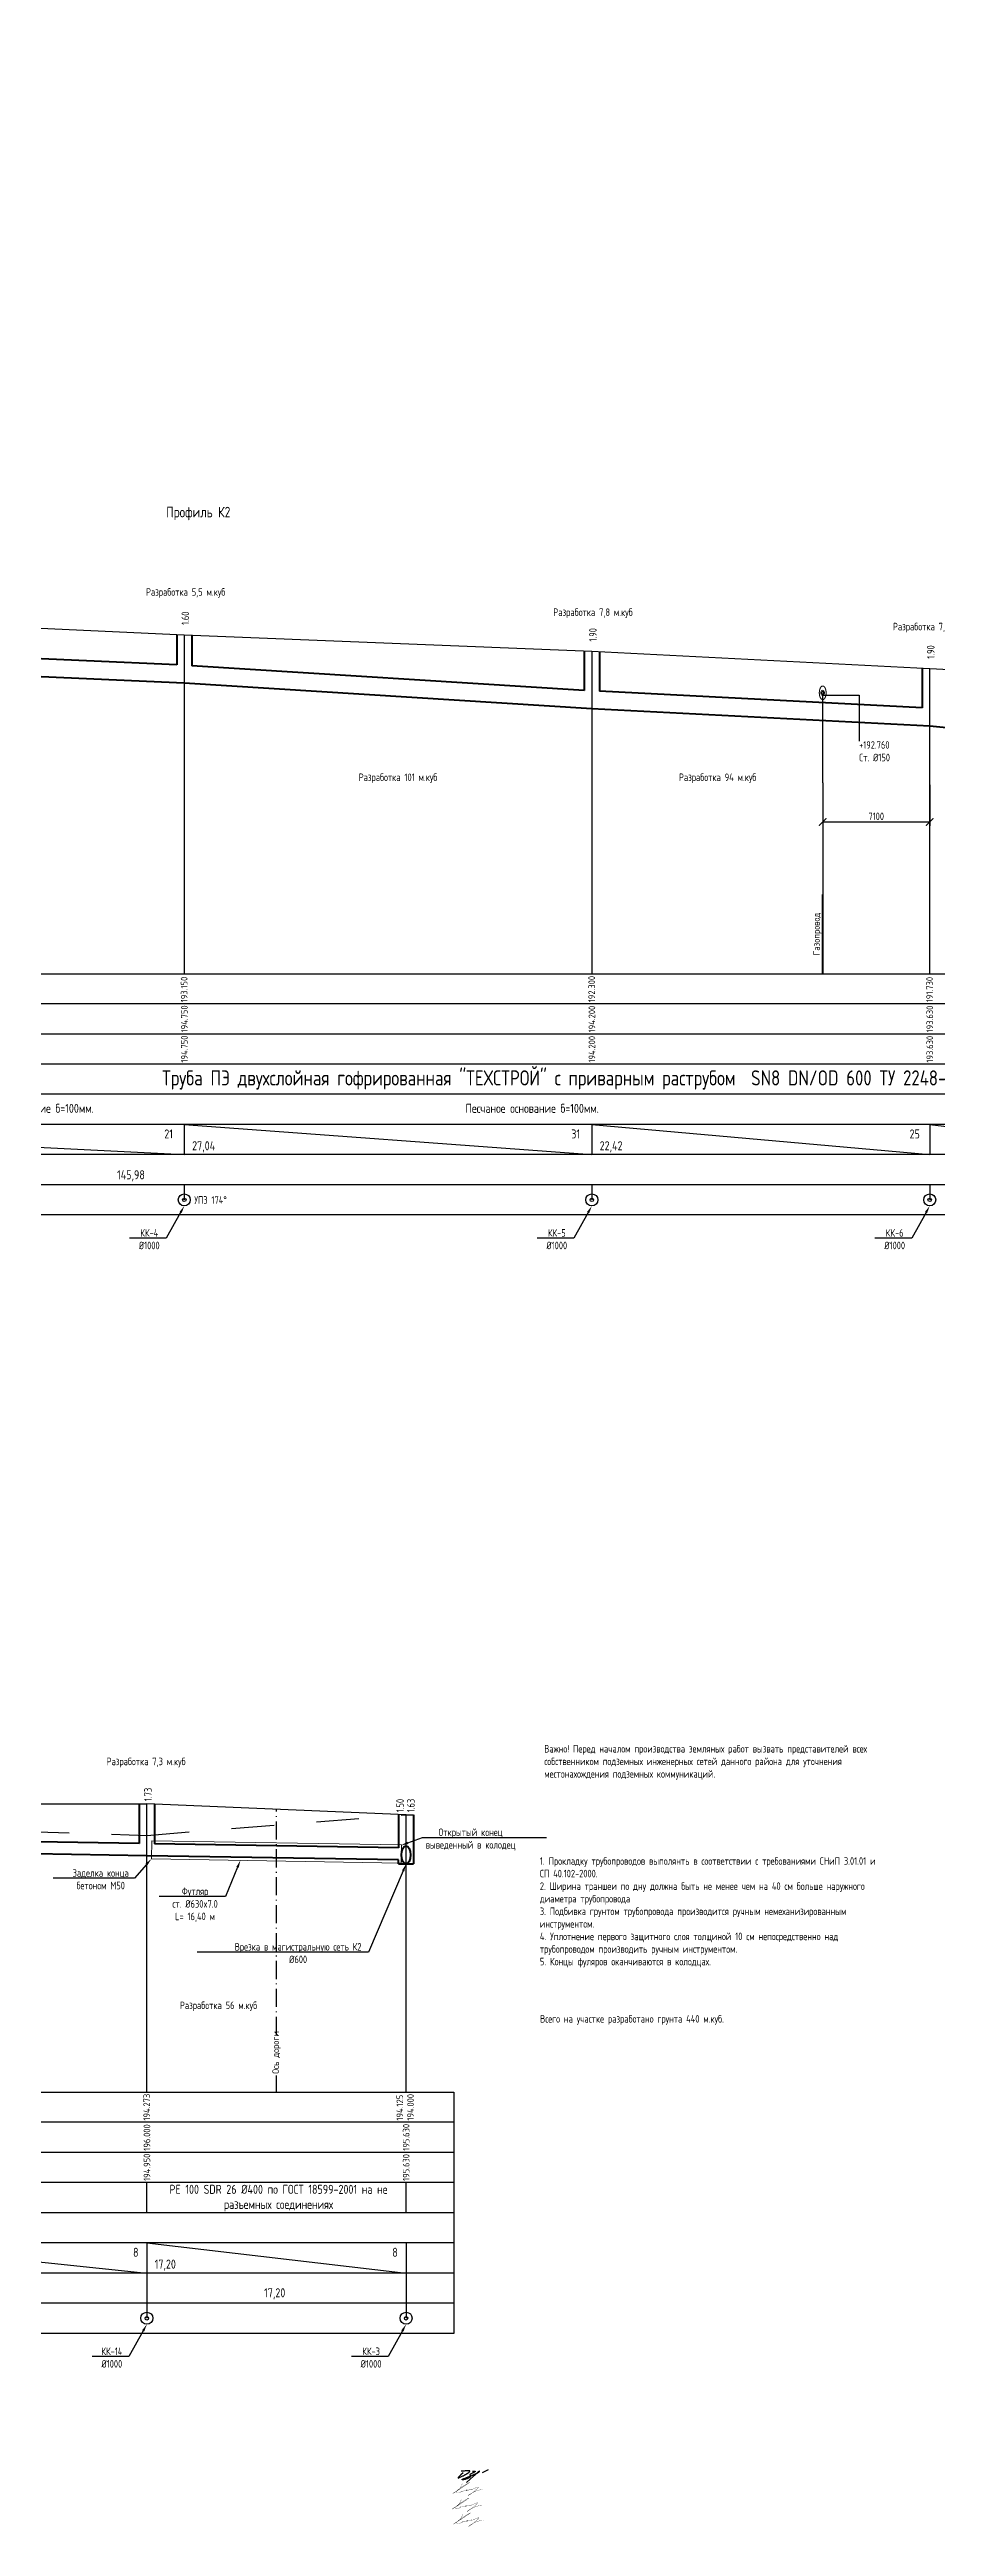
# Model space of a CAD drawing. Header units: millimetres. Extents: x 39361852 to 44740435, y 22138004 to 23754735.
# Drawn here: x 42185945 to 42215372, y 23526716 to 23608832 of the extents above; entities that cross this region are included whole.
import ezdxf
from ezdxf import colors
from ezdxf.entities.mleader import LeaderData, LeaderLine
from ezdxf.math import Vec2, Vec3

# ---------------------------------------------------------------- set-up
doc = ezdxf.new("R2010")
doc.units = ezdxf.units.MM
doc.linetypes.add('ACAD_ISO10W100', pattern=[18.5, 12, -3, 0.5, -3])
doc.linetypes.add('Штриховая', pattern=[2822.222233, 1411.111116, -1411.111116])
for name, color, linetype in [('Выноски', 7, 'Continuous'), ('Разработка грунта', 8, 'Continuous'), ('Рамка и штамп', 7, 'Continuous')]:
    doc.layers.add(name, color=color, linetype=linetype)
for name, color, linetype, lineweight in [('К1', 30, 'Continuous', 40), ('подпись', 7, 'Continuous', 25), ('Труба профиль', 7, 'Continuous', 50)]:
    doc.layers.add(name, color=color, linetype=linetype, lineweight=lineweight)
doc.styles.add('GOST 2.304', font='GOST_0.TTF')
doc.styles.get("Standard").update_dxf_attribs({"font": 'arial.ttf'})
doc.dimstyles.new('ISO-25', dxfattribs={"dimtxt": 2.5, "dimasz": 2.5, "dimexe": 1.25, "dimexo": 0.625, "dimtad": 1, "dimtxsty": 'Standard', "dimcen": 2.5, "dimadec": 0, "dimazin": 0, "dimtfac": 1, "dimtmove": 0, "dimatfit": 3, "dimfxl": 1, "dimarcsym": 0})

# ---------------------------------------------------------------- blocks, each defined once
blk = doc.blocks.new('_ArchTick')
at = {"color": 0, "linetype": 'ByBlock', "const_width": 0.15}
blk.add_lwpolyline([(-0.5, -0.5), (0.5, 0.5)], dxfattribs=at)
blk = doc.blocks.new('*D34')
at = {"color": 0, "lineweight": -2, "transparency": 16777216}
for p, q in [((42211597, 23584454), (42211597, 23583100)), ((42215147, 23584454), (42215147, 23583100)), ((42211597, 23583225), (42215147, 23583225))]:
    blk.add_line(p, q, dxfattribs=at)
at = {"color": 0, "lineweight": -2, "transparency": 16777216, "xscale": 250, "yscale": 250, "zscale": 250, "rotation": 180}
blk.add_blockref('_ArchTick', (42211597, 23583225), dxfattribs=at)
at = {"color": 0, "lineweight": -2, "transparency": 16777216, "xscale": 250, "yscale": 250, "zscale": 250}
blk.add_blockref('_ArchTick', (42215147, 23583225), dxfattribs=at)
at = {"color": 0, "transparency": 16777216, "insert": (42213372, 23583412), "char_height": 250, "attachment_point": 5, "style": 'GOST 2.304'}
blk.add_mtext('7100', dxfattribs=at)
blk = doc.blocks.new('Косов')
at = {"layer": 'подпись', "color": 5, "lineweight": 30, "const_width": 0.0751}
blk.add_lwpolyline([(0, 0), (-0.07, -0.19), (-0.14, -0.36), (-0.2, -0.51), (-0.26, -0.65), (-0.31, -0.77), (-0.36, -0.87), (-0.41, -0.97), (-0.46, -1.07), (-0.51, -1.16), (-0.56, -1.26), (-0.62, -1.35), (-0.69, -1.44), (-0.76, -1.54), (-0.85, -1.64), (-0.96, -1.74), (-1.09, -1.84), (-1.23, -1.95), (-1.39, -2.06), (-1.57, -2.18), (-1.75, -2.3), (-1.94, -2.42), (-2.13, -2.54), (-2.32, -2.66), (-2.5, -2.78), (-2.67, -2.89), (-2.82, -2.99), (-2.91, -3.07), (-2.94, -3.1), (-2.89, -3.08), (-2.73, -2.99), (-2.46, -2.82), (-2.05, -2.56), (-1.49, -2.2), (-0.83, -1.77), (-0.12, -1.3), (0.58, -0.83), (1.23, -0.4), (1.76, -0.03), (2.13, 0.23), (2.28, 0.36), (2.17, 0.32), (1.85, 0.15), (1.36, -0.14), (0.77, -0.5), (0.14, -0.91), (-0.49, -1.33), (-1.05, -1.73), (-1.5, -2.08), (-1.78, -2.36), (-1.91, -2.57), (-1.92, -2.71), (-1.83, -2.8), (-1.67, -2.85), (-1.46, -2.86), (-1.24, -2.84), (-1.02, -2.81), (-0.84, -2.77), (-0.68, -2.72), (-0.56, -2.67), (-0.46, -2.61), (-0.38, -2.56), (-0.33, -2.5), (-0.29, -2.46), (-0.26, -2.42), (-0.24, -2.38), (-0.23, -2.36), (-0.23, -2.35), (-0.23, -2.34), (-0.24, -2.34), (-0.24, -2.35), (-0.24, -2.36), (-0.25, -2.39), (-0.24, -2.42), (-0.24, -2.46), (-0.23, -2.49), (-0.22, -2.53), (-0.21, -2.56), (-0.2, -2.58), (-0.2, -2.59), (-0.2, -2.59), (-0.2, -2.57), (-0.21, -2.53), (-0.23, -2.49), (-0.24, -2.45), (-0.26, -2.4), (-0.27, -2.36), (-0.29, -2.33), (-0.29, -2.31), (-0.3, -2.31), (-0.29, -2.32), (-0.27, -2.34), (-0.23, -2.36), (-0.17, -2.38), (-0.08, -2.39), (0.03, -2.39), (0.18, -2.36), (0.37, -2.32), (0.58, -2.25), (0.8, -2.18), (1.01, -2.1), (1.21, -2.03), (1.38, -1.97), (1.51, -1.93), (1.58, -1.91), (1.58, -1.93), (1.53, -1.97), (1.45, -2.03), (1.36, -2.09), (1.27, -2.16), (1.21, -2.21), (1.18, -2.25), (1.23, -2.25), (1.34, -2.22), (1.52, -2.17), (1.74, -2.09), (1.98, -2.01), (2.23, -1.93), (2.45, -1.85), (2.64, -1.79), (2.77, -1.76), (2.83, -1.77), (2.83, -1.8), (2.8, -1.84), (2.75, -1.89), (2.71, -1.93), (2.7, -1.96), (2.73, -1.96), (2.83, -1.93), (3.02, -1.85), (3.27, -1.74), (3.56, -1.61), (3.88, -1.47), (4.2, -1.34), (4.49, -1.22), (4.73, -1.14), (4.9, -1.11), (4.99, -1.13), (4.99, -1.2), (4.93, -1.31), (4.8, -1.46), (4.63, -1.64), (4.41, -1.84), (4.17, -2.05), (3.92, -2.27), (3.65, -2.48), (3.39, -2.69), (3.13, -2.89), (2.88, -3.07), (2.64, -3.24), (2.43, -3.39), (2.23, -3.52), (2.07, -3.62), (1.94, -3.7), (1.84, -3.75), (1.79, -3.76), (1.79, -3.74), (1.85, -3.69), (1.97, -3.6), (2.16, -3.47), (2.42, -3.31), (2.75, -3.1), (3.16, -2.87), (3.62, -2.63), (4.14, -2.4), (4.7, -2.19), (5.28, -2.03), (5.89, -1.92), (6.5, -1.88)], dxfattribs=at)
blk = doc.blocks.new('Драничников')
at = {"layer": 'подпись', "color": 5, "lineweight": 30}
for points in [[(1.86, 1.95), (0.94, 1.14), (0.35, 0.58), (0.02, 0.22), (-0.09, 0.03), (-0.03, -0.03), (0.15, 0.02), (0.41, 0.12), (0.7, 0.26), (0.97, 0.39), (1.23, 0.51), (1.47, 0.63), (1.69, 0.74), (1.89, 0.84), (2.08, 0.94), (2.27, 1.04), (2.44, 1.13), (2.6, 1.22), (2.76, 1.31), (2.9, 1.39), (3.04, 1.48), (3.17, 1.56), (3.3, 1.64), (3.42, 1.71), (3.53, 1.78), (3.63, 1.86), (3.73, 1.92), (3.82, 1.99), (3.9, 2.05), (3.98, 2.11), (4.04, 2.17), (4.1, 2.22), (4.15, 2.26), (4.18, 2.3), (4.21, 2.34), (4.23, 2.37), (4.24, 2.4), (4.25, 2.42), (4.25, 2.45), (4.26, 2.47), (4.26, 2.49), (4.26, 2.51), (4.26, 2.53), (4.25, 2.55), (4.25, 2.56), (4.24, 2.58), (4.23, 2.59), (4.22, 2.6), (4.2, 2.61), (4.18, 2.62), (4.14, 2.62), (4.1, 2.63), (4.05, 2.63), (3.99, 2.63), (3.91, 2.63), (3.82, 2.63), (3.7, 2.63), (3.57, 2.63), (3.4, 2.63), (3.19, 2.63), (2.92, 2.61), (2.59, 2.59), (2.18, 2.56), (1.68, 2.52), (1.07, 2.47)], [(5.3, 2.57), (5.53, 2.57), (5.71, 2.57), (5.85, 2.57), (5.97, 2.56), (6.05, 2.56), (6.12, 2.56), (6.17, 2.55), (6.2, 2.55), (6.23, 2.54), (6.25, 2.53), (6.26, 2.52), (6.27, 2.5), (6.28, 2.49), (6.28, 2.47), (6.28, 2.45), (6.28, 2.44), (6.28, 2.41), (6.28, 2.39), (6.26, 2.36), (6.24, 2.33), (6.2, 2.29), (6.13, 2.24), (6.04, 2.18), (5.92, 2.12), (5.77, 2.04), (5.6, 1.95), (5.4, 1.85), (5.2, 1.75), (5.01, 1.66), (4.82, 1.56), (4.65, 1.47), (4.5, 1.4), (4.39, 1.33), (4.31, 1.28), (4.26, 1.24), (4.23, 1.2), (4.22, 1.17), (4.23, 1.15), (4.24, 1.13), (4.26, 1.11), (4.29, 1.1), (4.31, 1.08), (4.34, 1.06), (4.36, 1.04), (4.39, 1.02), (4.41, 1), (4.44, 0.97), (4.46, 0.94), (4.49, 0.9), (4.51, 0.86), (4.52, 0.81), (4.53, 0.76), (4.54, 0.71), (4.54, 0.66), (4.53, 0.6), (4.51, 0.54), (4.48, 0.48), (4.45, 0.41), (4.4, 0.35), (4.34, 0.29), (4.26, 0.22), (4.18, 0.15), (4.08, 0.09), (3.97, 0.03), (3.85, -0.04), (3.72, -0.1), (3.57, -0.16), (3.42, -0.22), (3.27, -0.28), (3.11, -0.33), (2.96, -0.38), (2.81, -0.43), (2.66, -0.47), (2.52, -0.51), (2.39, -0.54), (2.26, -0.58), (2.15, -0.6), (2.04, -0.63), (1.94, -0.65), (1.85, -0.66), (1.77, -0.68), (1.69, -0.69), (1.63, -0.69), (1.58, -0.7), (1.53, -0.7), (1.49, -0.69), (1.46, -0.69), (1.43, -0.68), (1.41, -0.67), (1.39, -0.67), (1.38, -0.65), (1.38, -0.64), (1.38, -0.63), (1.38, -0.61), (1.39, -0.59), (1.41, -0.57), (1.42, -0.55), (1.45, -0.53), (1.49, -0.5), (1.55, -0.47), (1.63, -0.43), (1.73, -0.38), (1.87, -0.32), (2.05, -0.24), (2.26, -0.16), (2.51, -0.06), (2.79, 0.05), (3.08, 0.16), (3.38, 0.28), (3.68, 0.39), (3.98, 0.51), (4.26, 0.62), (4.53, 0.72), (4.77, 0.82), (4.99, 0.91), (5.2, 1), (5.39, 1.08), (5.57, 1.16), (5.74, 1.24), (5.9, 1.31), (6.06, 1.38), (6.2, 1.44), (6.35, 1.51), (6.48, 1.57), (6.61, 1.63), (6.74, 1.7), (6.86, 1.75), (6.97, 1.81), (7.08, 1.87), (7.19, 1.93), (7.28, 1.98), (7.38, 2.04), (7.46, 2.09), (7.54, 2.14), (7.62, 2.18), (7.68, 2.23), (7.74, 2.27), (7.79, 2.3), (7.83, 2.33), (7.86, 2.36), (7.88, 2.39), (7.89, 2.41), (7.9, 2.43), (7.89, 2.44), (7.88, 2.46), (7.86, 2.46), (7.83, 2.46), (7.79, 2.46), (7.75, 2.45), (7.7, 2.43), (7.64, 2.41), (7.57, 2.37), (7.5, 2.32), (7.37, 2.21), (7.15, 2.02), (6.78, 1.7), (6.24, 1.21), (5.46, 0.51), (4.41, -0.44), (3.03, -1.67)], [(8.98, 1.97), (11.17, 3.08)]]:
    blk.add_lwpolyline(points, dxfattribs=at)

msp = doc.modelspace()

# ---------------------------------------------------------------- linework, layer by layer
for p, q in [((42190416.6406, 23589420.7582), (42170916.6406, 23590300.7582)), ((42190416.6406, 23589420.7582), (42190416.6406, 23578194.8791)), ((42203936.6406, 23588870.7582), (42190416.6406, 23589420.7582)), ((42190416.6406, 23589420.7582), (42190416.6406, 23587820.7582)), ((42203936.6406, 23588870.7582), (42203936.6406, 23578194.8791)), ((42215146.6406, 23588300.7582), (42203936.6406, 23588870.7582)), ((42215146.6406, 23578194.8791), (42215146.6406, 23588300.7582)), ((42223496.6406, 23587870.7582), (42215146.6406, 23588300.7582)), ((42211596.6406, 23584516.8846), (42211596.6406, 23587431.2667)), ((42211596.6406, 23584516.8846), (42211596.6406, 23578194.8791)), ((42170916.6391, 23573194.8791), (42190416.6294, 23572194.8791)), ((42190416.6391, 23573194.8791), (42203936.6294, 23572194.8791)), ((42203936.6391, 23573194.8791), (42215146.6294, 23572194.8791)), ((42215146.6391, 23573194.8791), (42223496.6294, 23572194.8791)), ((42179540.1448, 23550678.263), (42189175.1448, 23550678.263)), ((42189175.1448, 23541118.2593), (42189175.1448, 23550678.263)), ((42197775.1448, 23550308.263), (42189175.1448, 23550678.263)), ((42197775.1448, 23541118.2593), (42197775.1448, 23550308.263)), ((42197775.1448, 23550308.263), (42198025.1448, 23550308.263)), ((42193475.1448, 23541111.5126), (42193475.1448, 23541667.3177)), ((42199358.3435, 23541118.2593), (42199358.3435, 23533118.2593)), ((42189175.1433, 23537118.2593), (42189175.1433, 23538118.2593)), ((42197775.1433, 23537118.2593), (42197775.1433, 23538118.2593)), ((42179540.1433, 23536118.2593), (42189175.1337, 23535118.2593)), ((42189175.1433, 23536118.2593), (42197775.1337, 23535118.2593))]:
    msp.add_line(p, q)
at = {"lineweight": 40}
msp.add_line((42211596.6406, 23578194.8791), (42211596.6406, 23580816.9032), dxfattribs=at)
at = {"linetype": 'ACAD_ISO10W100', "ltscale": 50}
msp.add_line((42193475.1448, 23543014.8373), (42193475.1448, 23550493.263), dxfattribs=at)
at = {"color": 8, "linetype": 'Штриховая'}
msp.add_lwpolyline([(42140625.1448, 23551588.263), (42155800.1448, 23550628.263), (42170975.1448, 23550358.263), (42176165.1448, 23549898.263), (42179540.1448, 23549928.263), (42189175.1448, 23549628.263), (42197775.1448, 23550308.263)], dxfattribs=at)
for centre in [(42190416.6376, 23570694.8731), (42203936.6376, 23570694.8731), (42215146.6376, 23570694.8731), (42189175.1418, 23533618.2533), (42197775.1418, 23533618.2533)]:
    msp.add_circle(centre, 57.8092)
at = {"layer": 'Рамка и штамп'}
for p, q in [((42145306.6391, 23578194.8791), (42245364.2041, 23578194.8791)), ((42245364.2041, 23577194.8791), (42145306.6391, 23577194.8791)), ((42245364.2041, 23576194.8791), (42145306.6391, 23576194.8791)), ((42245364.2041, 23575194.8791), (42138687.2644, 23575194.8791)), ((42245364.2041, 23574194.8791), (42145306.6391, 23574194.8791)), ((42245364.2041, 23573194.8791), (42145306.6391, 23573194.8791)), ((42190416.6391, 23573194.8791), (42190416.6294, 23572194.8791)), ((42203936.6391, 23573194.8791), (42203936.6294, 23572194.8791)), ((42215146.6391, 23573194.8791), (42215146.6294, 23572194.8791)), ((42245364.2041, 23572194.8791), (42145306.6391, 23572194.8791)), ((42245364.2041, 23571194.8791), (42145306.6391, 23571194.8791)), ((42190416.6198, 23571194.8791), (42190416.6149, 23570694.8731)), ((42203936.6198, 23571194.8791), (42203936.6149, 23570694.8731)), ((42215146.6198, 23571194.8791), (42215146.6149, 23570694.8731)), ((42245364.2041, 23570194.8791), (42145306.6391, 23570194.8791)), ((42140625.1433, 23541118.2593), (42199358.3435, 23541118.2593)), ((42199358.3435, 23540118.2593), (42140625.1433, 23540118.2593)), ((42199358.3435, 23539118.2593), (42140625.1433, 23539118.2593)), ((42199358.3435, 23538118.2593), (42134005.7687, 23538118.2593)), ((42199358.3435, 23537118.2593), (42140625.1433, 23537118.2593)), ((42199358.3435, 23536118.2593), (42140625.1433, 23536118.2593)), ((42189175.1433, 23536118.2593), (42189175.1192, 23533618.2533)), ((42197775.1433, 23536118.2593), (42197775.1192, 23533618.2533)), ((42199358.3435, 23535118.2593), (42140625.1433, 23535118.2593)), ((42199358.3435, 23534118.2593), (42140625.1433, 23534118.2593)), ((42199358.3435, 23533118.2593), (42140625.1433, 23533118.2593))]:
    msp.add_line(p, q, dxfattribs=at)
at = {"layer": 'Рамка и штамп', "lineweight": 30}
for centre in [(42190416.6439, 23570694.875), (42190416.6439, 23570694.875), (42190416.6439, 23570694.875), (42203936.6439, 23570694.875), (42203936.6439, 23570694.875), (42203936.6439, 23570694.875), (42215146.6439, 23570694.875), (42215146.6439, 23570694.875), (42215146.6439, 23570694.875), (42189175.1482, 23533618.2552), (42189175.1482, 23533618.2552), (42189175.1482, 23533618.2552), (42197775.1482, 23533618.2552), (42197775.1482, 23533618.2552), (42197775.1482, 23533618.2552)]:
    msp.add_circle(centre, 200, dxfattribs=at)
at = {"layer": 'Труба профиль'}
for p, q in [((42190166.6406, 23588432.0403), (42171291.6406, 23589283.8351)), ((42190166.6406, 23589420.7582), (42190166.6406, 23588432.0403)), ((42190666.6406, 23589420.7582), (42190666.6406, 23588405.0408)), ((42203686.6406, 23588870.7582), (42203686.6406, 23587586.4757)), ((42204186.6406, 23588870.7582), (42204186.6406, 23587558.0463)), ((42190416.6406, 23587820.7582), (42170916.6406, 23588700.7582)), ((42203686.6406, 23587586.4757), (42190666.6406, 23588405.0408)), ((42214896.6406, 23588300.7582), (42214896.6406, 23587013.4701)), ((42203936.6406, 23586970.7582), (42190416.6406, 23587820.7582)), ((42214896.6406, 23587013.4701), (42204186.6406, 23587558.0463)), ((42215146.6406, 23586400.7582), (42203936.6406, 23586970.7582)), ((42223498.5097, 23585570.7582), (42215146.6406, 23586400.7582)), ((42188925.1448, 23550678.263), (42188925.1448, 23549355.7096)), ((42189425.1448, 23550678.263), (42189425.1448, 23549347.3061)), ((42197525.1448, 23550308.263), (42197525.1448, 23549211.1692)), ((42198025.1448, 23550308.263), (42198025.1448, 23548678.263)), ((42188925.1448, 23549355.7096), (42179790.1448, 23549509.2417)), ((42189175.1448, 23548951.5078), (42179540.1448, 23549113.4434)), ((42197525.1448, 23548811.1692), (42189175.1448, 23548951.5078)), ((42197525.1448, 23549211.1692), (42189425.1448, 23549347.3061)), ((42197525.1448, 23548678.263), (42197525.1448, 23548811.1692)), ((42197525.1448, 23548678.263), (42198025.1448, 23548678.263))]:
    msp.add_line(p, q, dxfattribs=at)
at = {"layer": 'Труба профиль', "color": 6, "lineweight": 20}
for p, q in [((42189336.9245, 23549448.7888), (42189326.8431, 23548848.9582)), ((42197623.5663, 23549309.515), (42189336.9245, 23549448.7888)), ((42197613.4849, 23548709.6845), (42189326.8431, 23548848.9582)), ((42197623.5663, 23549309.515), (42197613.4849, 23548709.6845))]:
    msp.add_line(p, q, dxfattribs=at)
at = {"layer": 'Труба профиль', "color": 3, "linetype": 'Штриховая', "lineweight": 9, "ltscale": 50}
msp.add_ellipse((42211596.6406, 23587506.2667), major_axis=(0, 225), ratio=0.5, dxfattribs=at)
at = {"layer": 'Труба профиль'}
for centre, major_axis in [((42211596.6406, 23587506.2667), (0, 75)), ((42197775.1448, 23548978.263), (0, 300))]:
    msp.add_ellipse(centre, major_axis=major_axis, ratio=0.5, dxfattribs=at)

# ---------------------------------------------------------------- block references
at = {"color": 1, "xscale": 106.48, "yscale": 106.48, "zscale": 106.48}
for p in [(42199639.2622, 23528138.5636), (42199610.7288, 23527615.9044), (42199658.2844, 23527121.6704)]:
    msp.add_blockref('Косов', p, dxfattribs=at)
at = {"layer": 'подпись', "color": 1, "ltscale": 100, "xscale": 89.60000000000001, "yscale": 89.60000000000001, "zscale": 89.60000000000001}
msp.add_blockref('Драничников', (42199506.4265, 23528323.8266), dxfattribs=at)

# ---------------------------------------------------------------- texts
at = {"linetype": 'ByBlock', "lineweight": 40, "ltscale": 400, "style": 'GOST 2.304'}
msp.add_text('Профиль К2', height=350, dxfattribs=at).set_placement((42189816.7385, 23593322.9535))
for s, p in [('1.60', (42190577.3886, 23589755.3066)), ('1.90', (42204097.3886, 23589205.3066)), ('1.90', (42215307.3886, 23588635.3066)), ('1.73', (42189335.8928, 23550762.8115)), ('1.50', (42197701.9027, 23550392.8115)), ('1.63', (42198058.5767, 23550392.8115))]:
    msp.add_text(s, height=250, rotation=90, dxfattribs=at).set_placement(p)
at = {"layer": 'К1', "color": 1, "insert": (42202359.3351, 23552623.0221), "char_height": 250, "width": 10877.621029, "attachment_point": 1, "style": 'GOST 2.304'}
msp.add_mtext('Важно! Перед началом производства земляных работ вызвать представителей всех собственником подземных инженерных сетей данного района для уточнения местонахождения подземных коммуникаций.', dxfattribs=at)
at = {"layer": 'К1', "color": 0, "insert": (42202213.6668, 23548902.748), "char_height": 250, "width": 11227.380246, "attachment_point": 1, "style": 'GOST 2.304'}
msp.add_mtext('1. Прокладку трубопроводов выполянть в соответствии с требованиями СНиП 3.01.01 и СП 40.102-2000.\\P2. Ширина траншеи по дну должна быть не менее чем на 40 см больше наружного диаметра трубопровода\\P3. Подбивка грунтом трубопровода производится ручным немеханизированным инструментом.\\P4. Уплотнение первого защитного слоя толщиной 10 см непосредственно над трубопроводом производить ручным инструментом.\\P5. Концы фуляров оканчиваются в колодцах.', dxfattribs=at)
at = {"layer": 'Разработка грунта', "linetype": 'ByBlock', "lineweight": 40, "ltscale": 400, "style": 'GOST 2.304'}
for s, p in [('Разработка 5,5 м.куб', (42189144.7392, 23590724.0449)), ('Разработка 7,8 м.куб', (42202658.6318, 23590053.6622)), ('Разработка 7,8 м.куб', (42213924.8642, 23589576.8762)), ('Разработка 101 м.куб', (42196201.3745, 23584581.9026)), ('Разработка 94 м.куб', (42206825.221, 23584581.9026)), ('Разработка 7,3 м.куб', (42187836.2659, 23551953.07)), ('Разработка 56 м.куб', (42190269.7283, 23543868.6744))]:
    msp.add_text(s, height=250, dxfattribs=at).set_placement(p)
at = {"layer": 'Разработка грунта', "color": 250, "linetype": 'ByBlock', "lineweight": 40, "ltscale": 400, "style": 'GOST 2.304'}
msp.add_text('Всего на участке разработано грунта 440 м.куб.', height=250, dxfattribs=at).set_placement((42202221.539, 23543419.7724))
at = {"layer": 'Рамка и штамп', "linetype": 'ACAD_ISO10W100', "style": 'GOST 2.304'}
for s, p in [('Газопровод ', (42211498.9632, 23578805.7328)), ('193.150', (42190522.1319, 23577248.0738)), ('192.300', (42204042.1319, 23577248.0738)), ('191.730', (42215252.1319, 23577248.0738)), ('194.750', (42190529.1653, 23576248.0738)), ('194.200', (42204049.1653, 23576248.0738)), ('193.630', (42215259.1653, 23576248.0738)), ('194.750', (42190529.1653, 23575248.0738)), ('194.200', (42204049.1653, 23575248.0738)), ('193.630', (42215259.1653, 23575248.0738)), ('Ось дороги', (42193556.7516, 23541722.3663)), ('194.273', (42189280.6362, 23540171.454)), ('194.125', (42197676.7217, 23540171.454)), ('194.000', (42198031.3495, 23540171.454)), ('196.000', (42189287.6695, 23539171.454)), ('195.630', (42197887.6695, 23539171.454)), ('194.950', (42189287.6695, 23538171.454)), ('195.630', (42197887.6695, 23538171.454))]:
    msp.add_text(s, height=220, rotation=90, dxfattribs=at).set_placement(p)
for s, height, p in [('21', 300, (42189753.3502, 23572731.3135)), ('27,04', 300, (42190676.635, 23572339.8499)), ('31', 300, (42203254.793, 23572731.3135)), ('22,42', 300, (42204196.635, 23572339.2842)), ('25', 300, (42214478.862, 23572731.3135)), ('145,98', 300, (42188187.1682, 23571377.7247)), ('УП3 174°', 250, (42190749.0194, 23570568.4883)), ('8', 300, (42188716.9796, 23535654.8906)), ('17,20', 300, (42189435.1393, 23535263.1799)), ('8', 300, (42197316.9796, 23535654.8906)), ('17,20', 300, (42193066.1882, 23534313.5052))]:
    msp.add_text(s, height=height, dxfattribs=at).set_placement(p)
for s, insert, char_height, width, attachment_point in [('Труба ПЭ двухслойная гофрированная "ТЕХСТРОЙ" с приварным раструбом  SN8 DN/OD 600 ТУ 2248-011-54432486-2013', (42204999.0103, 23574671.6586), 500, 34392.434024, 5), ('Песчаное основание б=100мм.', (42185203.2334, 23573880.1158), 300, 6494.082854, 2), ('Песчаное основание б=100мм.', (42201958.1847, 23573880.1158), 300, 6494.082854, 2), ('{\\C0;PE 100 SDR 26 %%C400 по ГОСТ 18599-2001 на не разъемных соединениях}', (42193542.2376, 23537602.0602), 300, 7834.544624, 5)]:
    msp.add_mtext(s, dxfattribs=dict(at, insert=insert, char_height=char_height, width=width, attachment_point=attachment_point))

# ---------------------------------------------------------------- dimensions: what is measured, and where the dimension line sits
dim = msp.add_linear_dim(base=(42215146.6406, 23583224.8458), p1=(42211596.6406, 23584516.8846), p2=(42215146.6406, 23584516.8846), dimstyle='ISO-25', override={"dimscale": 100, "dimlfac": 2, "dimtxsty": 'GOST 2.304', "dimblk1": 'ArchTick', "dimblk2": 'ArchTick', "dimsah": 1})
dim.commit()
dim.dimension.update_dxf_attribs({"geometry": '*D34', "text_midpoint": (42213371.6406, 23583412.4351)})

# ---------------------------------------------------------------- leaders
at = {"linetype": 'Continuous'}
ml = msp.add_multileader_mtext('Standard', dxfattribs=at)
ml.set_content('+192.760\\PСт. %%c150', color=256, style='GOST 2.304')
ml.set_leader_properties()
ml.build(insert=Vec2(0, 0))
ml.multileader.update_dxf_attribs({"has_dogleg": 0, "text_left_attachment_type": 0, "text_right_attachment_type": 0, "dogleg_length": 0, "arrow_head_size": 0.18})
ctx = ml.context
ctx.base_point, ctx.char_height, ctx.arrow_head_size, ctx.landing_gap_size, ctx.plane_origin = Vec3(42212805.139, 23585902.6803), 250, 0.18, 0, Vec3(41779252.6362, 23926491.78)
ctx.left_attachment, ctx.right_attachment = 0, 0
notes = []
notes.append((ctx, [(0, (1, 1, 0), (42212805.139, 23585902.6803), (1, 0), 0, [(0, [(42211593.7316, 23587431.3231), (42212805.139, 23587431.3231)], 0, [])])]))
ctx.mtext.insert, ctx.mtext.flow_direction = Vec3(42212805.139, 23585902.6803), 5
at = {"layer": 'Выноски', "color": 0, "lineweight": -2}
ml = msp.add_multileader_mtext('Standard', dxfattribs=at)
ml.set_content('{\\C0;PE100 SDR 26\\P%%C630 мм\\PL= 10,40 м}', color=5, style='GOST 2.304')
ml.set_leader_properties(lineweight=-3)
ml.build(insert=Vec2(0, 0))
ml.multileader.update_dxf_attribs({"text_left_attachment_type": 6, "text_right_attachment_type": 6, "dogleg_length": 1, "arrow_head_size": 1250, "scale": 500})
ctx = ml.context
ctx.base_point, ctx.scale, ctx.char_height, ctx.arrow_head_size, ctx.landing_gap_size, ctx.plane_origin = Vec3(42005618.8348, 23607328.3597), 500, 1250, 1250, 900, Vec3(42000693.4467, 23585545.5092)
ctx.left_attachment, ctx.right_attachment, ctx.text_align_type = 6, 6, 1
notes.append((ctx, [(0, (1, 1, 0), (42005518.987, 23607328.3597), (1, 0), 99.8478, [(1, [(41999014.4657, 23602660.8012)], 0, [])])]))
ctx.mtext.insert, ctx.mtext.width, ctx.mtext.alignment, ctx.mtext.flow_direction = Vec3(42010779.9141, 23608828.3597), 10595.712352, 2, 5
ml = msp.add_multileader_mtext('Standard', dxfattribs=at)
ml.set_content('{\\C0;КК-4\\P%%C1000}', color=5, style='GOST 2.304')
ml.set_leader_properties(lineweight=-3)
ml.build(insert=Vec2(0, 0))
ml.multileader.update_dxf_attribs({"text_left_attachment_type": 6, "text_right_attachment_type": 6, "dogleg_length": 1, "arrow_head_size": 250, "scale": 100})
ctx = ml.context
ctx.base_point, ctx.scale, ctx.char_height, ctx.arrow_head_size, ctx.landing_gap_size, ctx.plane_origin = Vec3(42188708.2785, 23569425.4684), 100, 250, 250, 180, Vec3(42148347.8549, 23551401.2646)
ctx.left_attachment, ctx.right_attachment, ctx.text_align_type = 6, 6, 1
notes.append((ctx, [(1, (1, 1, 0), (42189821.093, 23569425.4684), (-1, 0), 19.9696, [(1, [(42190416.6439, 23570494.875)], 0, [])])]))
ctx.mtext.insert, ctx.mtext.alignment, ctx.mtext.flow_direction = Vec3(42189254.701, 23569725.4684), 2, 5
ml = msp.add_multileader_mtext('Standard', dxfattribs=at)
ml.set_content('{\\C0;КК-5\\P%%C1000}', color=5, style='GOST 2.304')
ml.set_leader_properties(lineweight=-3)
ml.build(insert=Vec2(0, 0))
ml.multileader.update_dxf_attribs({"text_left_attachment_type": 6, "text_right_attachment_type": 6, "dogleg_length": 1, "arrow_head_size": 250, "scale": 100})
ctx = ml.context
ctx.base_point, ctx.scale, ctx.char_height, ctx.arrow_head_size, ctx.landing_gap_size, ctx.plane_origin = Vec3(42202228.2785, 23569425.4684), 100, 250, 250, 180, Vec3(42161867.8549, 23551401.2646)
ctx.left_attachment, ctx.right_attachment, ctx.text_align_type = 6, 6, 1
notes.append((ctx, [(1, (1, 1, 0), (42203341.093, 23569425.4684), (-1, 0), 19.9696, [(1, [(42203936.6439, 23570494.875)], 0, [])])]))
ctx.mtext.insert, ctx.mtext.alignment, ctx.mtext.flow_direction = Vec3(42202774.701, 23569725.4684), 2, 5
ml = msp.add_multileader_mtext('Standard', dxfattribs=at)
ml.set_content('{\\C0;КК-6\\P%%C1000}', color=5, style='GOST 2.304')
ml.set_leader_properties(lineweight=-3)
ml.build(insert=Vec2(0, 0))
ml.multileader.update_dxf_attribs({"text_left_attachment_type": 6, "text_right_attachment_type": 6, "dogleg_length": 1, "arrow_head_size": 250, "scale": 100})
ctx = ml.context
ctx.base_point, ctx.scale, ctx.char_height, ctx.arrow_head_size, ctx.landing_gap_size, ctx.plane_origin = Vec3(42213438.2785, 23569425.4684), 100, 250, 250, 180, Vec3(42173077.8549, 23551401.2646)
ctx.left_attachment, ctx.right_attachment, ctx.text_align_type = 6, 6, 1
notes.append((ctx, [(1, (1, 1, 0), (42214551.093, 23569425.4684), (-1, 0), 19.9696, [(1, [(42215146.6439, 23570494.875)], 0, [])])]))
ctx.mtext.insert, ctx.mtext.alignment, ctx.mtext.flow_direction = Vec3(42213984.701, 23569725.4684), 2, 5
ml = msp.add_multileader_mtext('Standard', dxfattribs=at)
ml.set_content('{\\C0;Открытый конец\\Pвыведенный в колодец}', color=5, style='GOST 2.304')
ml.set_leader_properties(lineweight=-3)
ml.build(insert=Vec2(0, 0))
ml.multileader.update_dxf_attribs({"text_left_attachment_type": 6, "text_right_attachment_type": 6, "dogleg_length": 1, "arrow_head_size": 250, "scale": 100})
ctx = ml.context
ctx.base_point, ctx.scale, ctx.char_height, ctx.arrow_head_size, ctx.landing_gap_size, ctx.plane_origin = Vec3(42198336.9256, 23549555.8399), 100, 250, 250, 180, Vec3(42160695.0973, 23532155.9478)
ctx.left_attachment, ctx.right_attachment, ctx.text_align_type = 6, 6, 1
notes.append((ctx, [(0, (1, 1, 0), (42198316.9561, 23549555.8399), (1, 0), 19.9696, [(1, [(42197600.9855, 23549291.7673)], 0, [])])]))
ctx.mtext.insert, ctx.mtext.alignment, ctx.mtext.flow_direction = Vec3(42199914.263, 23549855.8399), 2, 5
ml = msp.add_multileader_mtext('Standard', dxfattribs=at)
ml.set_content('{\\C0;Заделка конца\\Pбетоном М50}', color=5, style='GOST 2.304')
ml.set_leader_properties(lineweight=-3)
ml.build(insert=Vec2(0, 0))
ml.multileader.update_dxf_attribs({"text_left_attachment_type": 6, "text_right_attachment_type": 6, "dogleg_length": 1, "arrow_head_size": 250, "scale": 100})
ctx = ml.context
ctx.base_point, ctx.scale, ctx.char_height, ctx.arrow_head_size, ctx.landing_gap_size, ctx.plane_origin = Vec3(42186546.0691, 23548205.5959), 100, 250, 250, 180, Vec3(42145036.5025, 23531351.3809)
ctx.left_attachment, ctx.right_attachment, ctx.text_align_type = 6, 6, 1
notes.append((ctx, [(1, (1, 1, 0), (42188761.8142, 23548205.5959), (-1, 0), 19.9696, [(1, [(42189326.8431, 23548848.9582)], 0, [])])]))
ctx.mtext.insert, ctx.mtext.alignment, ctx.mtext.flow_direction = Vec3(42187643.9569, 23548505.5959), 2, 5
ml = msp.add_multileader_mtext('Standard', dxfattribs=at)
ml.set_content('{\\C0;Футляр\\Pст. %%C630x7.0\\PL= 16,40 м}', color=5, style='GOST 2.304')
ml.set_leader_properties(lineweight=-3)
ml.build(insert=Vec2(0, 0))
ml.multileader.update_dxf_attribs({"text_left_attachment_type": 6, "text_right_attachment_type": 6, "dogleg_length": 1, "arrow_head_size": 250, "scale": 100})
ctx = ml.context
ctx.base_point, ctx.scale, ctx.char_height, ctx.arrow_head_size, ctx.landing_gap_size, ctx.plane_origin = Vec3(42189784.1602, 23547598.319), 100, 250, 250, 180, Vec3(42150267.3544, 23529217.6795)
ctx.left_attachment, ctx.right_attachment, ctx.text_align_type = 6, 6, 1
notes.append((ctx, [(1, (1, 1, 0), (42191784.9304, 23547598.319), (-1, 0), 19.9696, [(1, [(42192278.791, 23548799.3448)], 0, [])])]))
ctx.mtext.insert, ctx.mtext.alignment, ctx.mtext.flow_direction = Vec3(42190774.5605, 23547898.319), 2, 5
ml = msp.add_multileader_mtext('Standard', dxfattribs=at)
ml.set_content('{\\C0;Врезка в магистральную сеть К2\\P%%C600 }', color=5, style='GOST 2.304')
ml.set_leader_properties(lineweight=-3)
ml.build(insert=Vec2(0, 0))
ml.multileader.update_dxf_attribs({"text_left_attachment_type": 6, "text_right_attachment_type": 6, "dogleg_length": 1, "arrow_head_size": 250, "scale": 100})
ctx = ml.context
ctx.base_point, ctx.scale, ctx.char_height, ctx.arrow_head_size, ctx.landing_gap_size, ctx.plane_origin = Vec3(42191876.0259, 23545758.0899), 100, 250, 250, 180, Vec3(42155763.7082, 23529096.5977)
ctx.left_attachment, ctx.right_attachment, ctx.text_align_type = 6, 6, 1
notes.append((ctx, [(1, (1, 1, 0), (42196532.979, 23545758.0899), (-1, 0), 19.9696, [(1, [(42197775.1448, 23548678.263)], 0, [])])]))
ctx.mtext.insert, ctx.mtext.alignment, ctx.mtext.flow_direction = Vec3(42194194.5177, 23546058.0899), 2, 5
ml = msp.add_multileader_mtext('Standard', dxfattribs=at)
ml.set_content('{\\C0;КК-14\\P%%C1000}', color=5, style='GOST 2.304')
ml.set_leader_properties(lineweight=-3)
ml.build(insert=Vec2(0, 0))
ml.multileader.update_dxf_attribs({"text_left_attachment_type": 6, "text_right_attachment_type": 6, "dogleg_length": 1, "arrow_head_size": 250, "scale": 100})
ctx = ml.context
ctx.base_point, ctx.scale, ctx.char_height, ctx.arrow_head_size, ctx.landing_gap_size, ctx.plane_origin = Vec3(42187466.7828, 23532348.8486), 100, 250, 250, 180, Vec3(42147106.3592, 23514324.6448)
ctx.left_attachment, ctx.right_attachment, ctx.text_align_type = 6, 6, 1
notes.append((ctx, [(1, (1, 1, 0), (42188579.5972, 23532348.8486), (-1, 0), 19.9696, [(1, [(42189175.1482, 23533418.2552)], 0, [])])]))
ctx.mtext.insert, ctx.mtext.alignment, ctx.mtext.flow_direction = Vec3(42188013.2052, 23532648.8486), 2, 5
ml = msp.add_multileader_mtext('Standard', dxfattribs=at)
ml.set_content('{\\C0;КК-3\\P%%C1000}', color=5, style='GOST 2.304')
ml.set_leader_properties(lineweight=-3)
ml.build(insert=Vec2(0, 0))
ml.multileader.update_dxf_attribs({"text_left_attachment_type": 6, "text_right_attachment_type": 6, "dogleg_length": 1, "arrow_head_size": 250, "scale": 100})
ctx = ml.context
ctx.base_point, ctx.scale, ctx.char_height, ctx.arrow_head_size, ctx.landing_gap_size, ctx.plane_origin = Vec3(42196066.7828, 23532348.8486), 100, 250, 250, 180, Vec3(42155706.3592, 23514324.6448)
ctx.left_attachment, ctx.right_attachment, ctx.text_align_type = 6, 6, 1
notes.append((ctx, [(1, (1, 1, 0), (42197179.5972, 23532348.8486), (-1, 0), 19.9696, [(1, [(42197775.1482, 23533418.2552)], 0, [])])]))
ctx.mtext.insert, ctx.mtext.alignment, ctx.mtext.flow_direction = Vec3(42196613.2052, 23532648.8486), 2, 5
for ctx, leaders in notes:
    for number, flags, end, landing, length, lines in leaders:
        leader = LeaderData()
        leader.index, (leader.has_last_leader_line, leader.has_dogleg_vector, leader.attachment_direction) = number, flags
        leader.last_leader_point, leader.dogleg_vector, leader.dogleg_length = Vec3(end), Vec3(landing), length
        for number, points, colour, breaks in lines:
            line = LeaderLine()
            line.index, line.vertices, line.color, line.breaks = number, Vec3.list(points), colors.encode_raw_color(colour), breaks
            leader.lines.append(line)
        ctx.leaders.append(leader)

doc.saveas('drawing.dxf')
